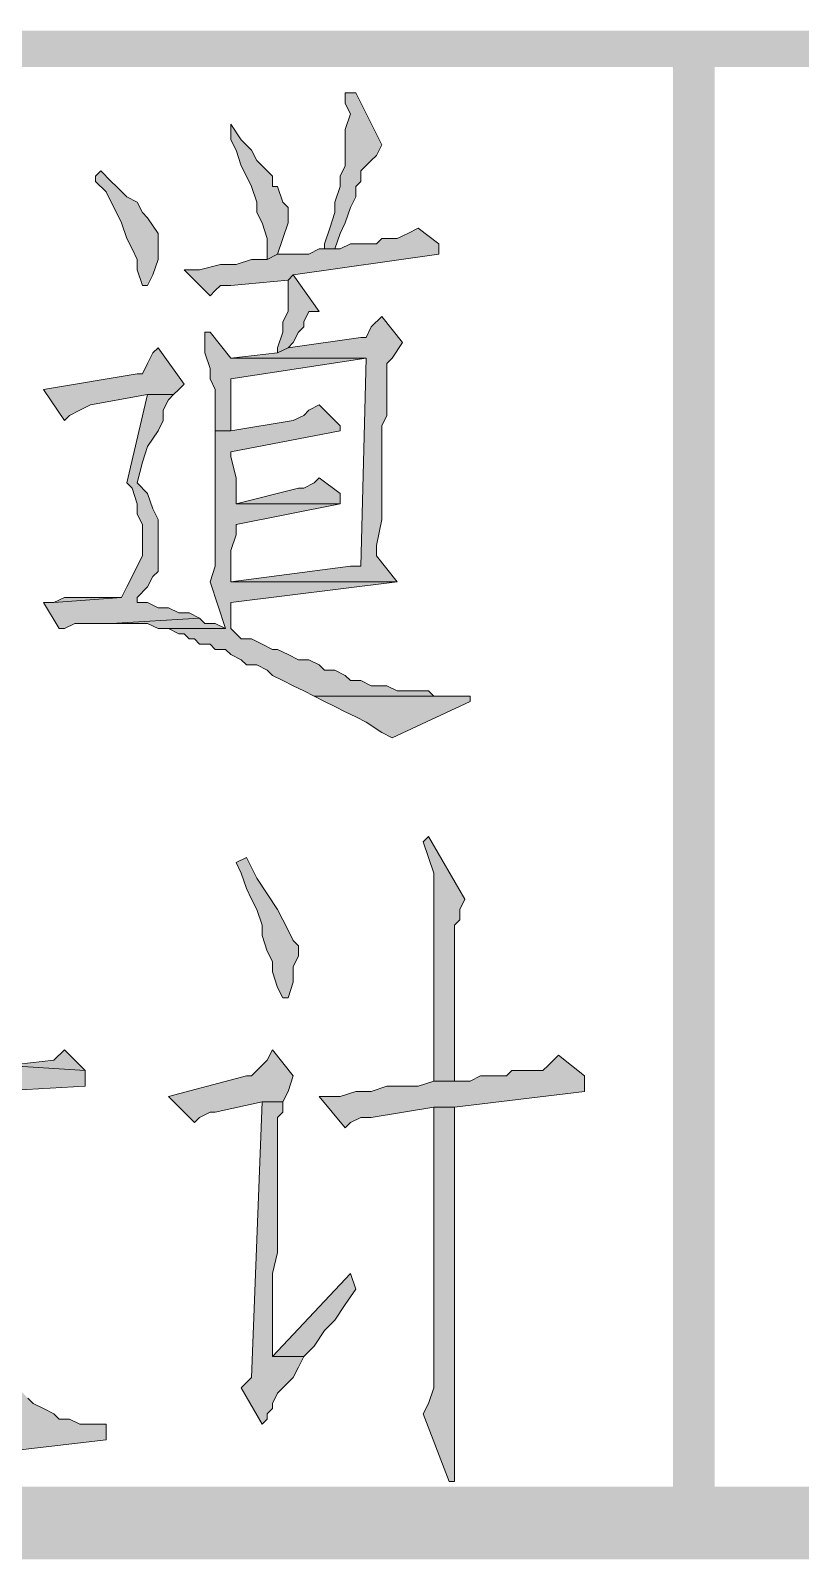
# Model space of a CAD drawing. Header units: millimetres. Extents: x 24 to 410, y 10 to 282.
# Drawn here: x 154.71 to 160.97, y 9.65 to 22.1 of the extents above; entities that cross this region are included whole.
import ezdxf

# ---------------------------------------------------------------- set-up
doc = ezdxf.new("R2010")
doc.units = ezdxf.units.MM

msp = doc.modelspace()

# ---------------------------------------------------------------- hatches: boundary and pattern name
h = msp.add_hatch(color=7)
h.dxf.hatch_style = 2
h.paths.add_polyline_path([(30.098965, 22.098), (30.098965, 21.801667), (410.082965, 22.098)])
h = msp.add_hatch(color=7)
h.dxf.hatch_style = 2
h.paths.add_polyline_path([(30.098965, 21.801667), (410.082965, 22.098), (410.082965, 21.801667)])
h = msp.add_hatch(color=7)
h.dxf.hatch_style = 2
h.paths.add_polyline_path([(160.274, 21.971), (159.935333, 21.971), (160.274, 9.948333)])
h = msp.add_hatch(color=7)
h.dxf.hatch_style = 2
h.paths.add_polyline_path([(159.935333, 21.971), (160.274, 9.948333), (159.935333, 9.948333)])
h = msp.add_hatch(color=7)
h.dxf.hatch_style = 2
h.paths.add_polyline_path([(157.353, 21.59), (157.268333, 21.59), (157.268333, 21.505333), (157.310667, 21.420667), (157.268333, 21.293667), (157.268333, 20.997333), (157.226, 20.912667), (157.226, 20.828), (157.183667, 20.701), (157.183667, 20.616333), (157.141333, 20.489333), (157.099, 20.362333), (157.099, 20.32), (157.183667, 20.32), (157.226, 20.447), (157.268333, 20.531667), (157.310667, 20.658667), (157.353, 20.743333), (157.353, 20.828), (157.395333, 20.870333), (157.395333, 20.955), (157.48, 21.039667), (157.522333, 21.082), (157.564667, 21.166667)])
h = msp.add_hatch(color=7)
h.dxf.hatch_style = 2
h.paths.add_polyline_path([(156.337, 21.336), (156.337, 21.209), (156.379333, 21.124333), (156.421667, 20.997333), (156.464, 20.912667), (156.506333, 20.828), (156.548667, 20.701), (156.548667, 20.616333), (156.591, 20.531667), (156.633333, 20.404667), (156.633333, 20.235333), (156.718, 20.277667), (156.760333, 20.404667), (156.802667, 20.531667), (156.802667, 20.658667), (156.760333, 20.701), (156.718, 20.828), (156.675667, 20.828), (156.675667, 20.912667), (156.633333, 20.955), (156.548667, 21.039667), (156.506333, 21.124333), (156.421667, 21.209)])
h = msp.add_hatch(color=7)
h.dxf.hatch_style = 2
h.paths.add_polyline_path([(155.278667, 20.955), (155.236333, 20.912667), (155.236333, 20.870333), (155.321, 20.785667), (155.363333, 20.701), (155.405667, 20.616333), (155.448, 20.531667), (155.490333, 20.404667), (155.532667, 20.32), (155.575, 20.235333), (155.575, 20.150667), (155.617333, 20.023667), (155.659667, 20.023667), (155.702, 20.108333), (155.744333, 20.235333), (155.744333, 20.447), (155.659667, 20.574), (155.617333, 20.616333), (155.575, 20.701), (155.490333, 20.743333), (155.405667, 20.828), (155.363333, 20.870333)])
h = msp.add_hatch(color=7)
h.dxf.hatch_style = 2
h.paths.add_polyline_path([(157.861, 20.489333), (157.776333, 20.447), (157.691667, 20.404667), (157.564667, 20.404667), (157.522333, 20.362333), (157.310667, 20.362333), (157.226, 20.32), (157.056667, 20.32), (156.972, 20.277667), (156.718, 20.277667), (156.633333, 20.235333), (156.506333, 20.235333), (156.379333, 20.193), (156.252333, 20.193), (156.083, 20.150667), (155.956, 20.150667), (156.167667, 19.939), (156.21, 19.981333), (156.252333, 20.023667), (156.337, 20.023667), (156.802667, 20.066), (156.845, 20.108333), (158.030333, 20.277667), (158.030333, 20.362333)])
h = msp.add_hatch(color=7)
h.dxf.hatch_style = 2
h.paths.add_polyline_path([(156.845, 20.108333), (156.802667, 20.066), (156.802667, 19.812), (156.760333, 19.727333), (156.760333, 19.642667), (156.718, 19.515667), (156.718, 19.473333), (156.802667, 19.515667), (156.845, 19.558), (156.887333, 19.642667), (156.929667, 19.685), (156.929667, 19.727333), (156.972, 19.812), (157.056667, 19.812)])
h = msp.add_hatch(color=7)
h.dxf.hatch_style = 2
h.paths.add_polyline_path([(157.564667, 19.769667), (157.48, 19.685), (157.437667, 19.600333), (157.395333, 19.600333), (156.802667, 19.515667), (156.718, 19.473333), (156.337, 19.431), (157.437667, 19.431), (157.395333, 17.737667), (157.310667, 17.737667), (156.337, 17.610667), (157.691667, 17.610667), (157.522333, 17.822333), (157.522333, 17.907), (157.564667, 18.118667), (157.564667, 18.880667), (157.607, 18.965333), (157.607, 19.219333), (157.607, 19.261667), (157.607, 19.388667), (157.649333, 19.431), (157.734, 19.558)])
h = msp.add_hatch(color=7)
h.dxf.hatch_style = 2
h.paths.add_polyline_path([(156.167667, 19.642667), (156.125333, 19.642667), (156.125333, 19.600333), (156.125333, 19.473333), (156.167667, 19.346333), (156.167667, 19.261667), (156.21, 19.177), (156.21, 18.838333), (156.337, 18.838333), (156.337, 19.261667), (157.437667, 19.431), (156.337, 19.431)])
h = msp.add_hatch(color=7)
h.dxf.hatch_style = 2
h.paths.add_polyline_path([(155.744333, 19.515667), (155.702, 19.473333), (155.659667, 19.388667), (155.617333, 19.304), (155.575, 19.304), (154.813, 19.177), (154.982333, 18.923), (155.024667, 18.965333), (155.109333, 19.007667), (155.194, 19.05), (155.659667, 19.134667), (155.871333, 19.134667), (155.913667, 19.177), (155.956, 19.219333)])
h = msp.add_hatch(color=7)
h.dxf.hatch_style = 2
h.paths.add_polyline_path([(155.871333, 19.134667), (155.659667, 19.134667), (155.490333, 18.415), (155.532667, 18.372667), (155.575, 18.245667), (155.575, 18.161), (155.617333, 18.076333), (155.617333, 17.822333), (155.575, 17.737667), (155.532667, 17.653), (155.490333, 17.568333), (155.448, 17.483667), (154.897667, 17.441333), (154.813, 17.441333), (154.94, 17.229667), (154.982333, 17.229667), (155.067, 17.272), (155.363333, 17.272), (156.083, 17.314333), (155.998333, 17.356667), (155.956, 17.356667), (155.913667, 17.356667), (155.829, 17.399), (155.744333, 17.399), (155.659667, 17.441333), (155.575, 17.441333), (155.575, 17.483667), (155.659667, 17.568333), (155.702, 17.653), (155.744333, 17.695333), (155.744333, 18.118667), (155.702, 18.203333), (155.659667, 18.330333), (155.575, 18.415), (155.617333, 18.584333), (155.659667, 18.711333), (155.744333, 18.838333), (155.786667, 18.923), (155.786667, 19.007667), (155.829, 19.092333)])
h = msp.add_hatch(color=7)
h.dxf.hatch_style = 2
h.paths.add_polyline_path([(157.056667, 19.05), (156.972, 19.007667), (156.929667, 18.965333), (156.845, 18.923), (156.337, 18.838333), (156.21, 18.838333), (156.21, 18.669), (156.21, 17.737667), (156.167667, 17.610667), (156.294667, 17.229667), (155.829, 17.229667), (155.913667, 17.187333), (155.956, 17.187333), (155.998333, 17.145), (156.040667, 17.145), (156.083, 17.102667), (156.167667, 17.102667), (156.21, 17.060333), (156.294667, 17.060333), (156.337, 17.018), (156.421667, 16.975667), (156.464, 16.933333), (156.548667, 16.933333), (156.633333, 16.891), (156.675667, 16.848667), (156.760333, 16.806333), (156.845, 16.764), (156.929667, 16.721667), (157.014333, 16.679333), (158.157333, 16.679333), (158.072667, 16.679333), (157.988, 16.679333), (157.945667, 16.721667), (157.691667, 16.721667), (157.607, 16.764), (157.48, 16.764), (157.395333, 16.806333), (157.310667, 16.806333), (157.268333, 16.848667), (157.183667, 16.891), (157.099, 16.891), (157.056667, 16.933333), (156.972, 16.975667), (156.887333, 16.975667), (156.802667, 17.018), (156.718, 17.060333), (156.675667, 17.060333), (156.591, 17.102667), (156.506333, 17.145), (156.421667, 17.145), (156.379333, 17.187333), (156.337, 17.229667), (156.337, 17.441333), (157.691667, 17.610667), (156.337, 17.610667), (156.337, 17.695333), (156.337, 17.864667), (156.379333, 17.991667), (156.379333, 18.076333), (157.226, 18.245667), (156.379333, 18.245667), (156.379333, 18.330333), (156.379333, 18.457333), (156.337, 18.626667), (156.337, 18.669), (157.226, 18.838333), (157.226, 18.880667)])
h = msp.add_hatch(color=7)
h.dxf.hatch_style = 2
h.paths.add_polyline_path([(157.056667, 18.457333), (157.014333, 18.415), (156.929667, 18.372667), (156.887333, 18.372667), (156.379333, 18.245667), (157.226, 18.245667), (157.226, 18.330333)])
h = msp.add_hatch(color=7)
h.dxf.hatch_style = 2
h.paths.add_polyline_path([(155.236333, 17.483667), (154.982333, 17.483667), (154.897667, 17.441333), (155.448, 17.483667)])
h = msp.add_hatch(color=7)
h.dxf.hatch_style = 2
h.paths.add_polyline_path([(156.083, 17.314333), (155.363333, 17.272), (155.659667, 17.272), (155.744333, 17.229667), (156.294667, 17.229667), (156.21, 17.272), (156.125333, 17.272)])
h = msp.add_hatch(color=7)
h.dxf.hatch_style = 2
h.paths.add_polyline_path([(158.284333, 16.679333), (157.014333, 16.679333), (157.099, 16.637), (157.183667, 16.594667), (157.268333, 16.552333), (157.353, 16.51), (157.437667, 16.467667), (157.564667, 16.383), (157.649333, 16.340667), (158.284333, 16.637)])
h = msp.add_hatch(color=7)
h.dxf.hatch_style = 2
h.paths.add_polyline_path([(157.945667, 15.536333), (157.903333, 15.494), (157.945667, 15.367), (157.988, 15.24), (157.988, 13.546667), (158.157333, 13.546667), (158.157333, 13.758333), (158.157333, 13.927667), (158.157333, 14.816667), (158.199667, 14.859), (158.199667, 14.943667), (158.242, 15.028333)])
h = msp.add_hatch(color=7)
h.dxf.hatch_style = 2
h.paths.add_polyline_path([(156.464, 15.367), (156.379333, 15.324667), (156.421667, 15.24), (156.464, 15.113), (156.506333, 15.028333), (156.548667, 14.943667), (156.591, 14.816667), (156.591, 14.732), (156.633333, 14.605), (156.675667, 14.520333), (156.675667, 14.435667), (156.718, 14.308667), (156.760333, 14.224), (156.802667, 14.224), (156.845, 14.351), (156.845, 14.478), (156.887333, 14.562667), (156.887333, 14.647333), (156.845, 14.689667), (156.802667, 14.774333), (156.760333, 14.859), (156.718, 14.943667), (156.633333, 15.070667), (156.548667, 15.197667)])
h = msp.add_hatch(color=7)
h.dxf.hatch_style = 2
h.paths.add_polyline_path([(154.389667, 14.816667), (154.220333, 14.816667), (154.220333, 13.800667), (154.220333, 13.673667), (154.262667, 13.589), (154.305, 13.504333), (154.347333, 13.462), (154.389667, 13.462), (155.151667, 13.504333), (155.151667, 13.631333), (154.516667, 13.673667), (154.432, 13.673667), (154.389667, 13.716), (154.347333, 13.800667), (154.347333, 14.774333)])
h = msp.add_hatch(color=7)
h.dxf.hatch_style = 2
h.paths.add_polyline_path([(154.982333, 13.800667), (154.897667, 13.716), (154.516667, 13.673667), (155.151667, 13.631333)])
h = msp.add_hatch(color=7)
h.dxf.hatch_style = 2
h.paths.add_polyline_path([(156.675667, 13.800667), (156.633333, 13.716), (156.548667, 13.631333), (156.506333, 13.589), (156.464, 13.589), (155.829, 13.419667), (156.040667, 13.208), (156.083, 13.250333), (156.167667, 13.292667), (156.21, 13.292667), (156.591, 13.377333), (156.760333, 13.377333), (156.802667, 13.462), (156.845, 13.589)])
h = msp.add_hatch(color=7)
h.dxf.hatch_style = 2
h.paths.add_polyline_path([(159.004, 13.758333), (158.961667, 13.716), (158.919333, 13.673667), (158.877, 13.631333), (158.623, 13.631333), (158.580667, 13.589), (158.369, 13.589), (158.284333, 13.546667), (157.988, 13.546667), (157.861, 13.504333), (157.607, 13.504333), (157.48, 13.462), (157.353, 13.462), (157.226, 13.419667), (157.056667, 13.419667), (157.268333, 13.165667), (157.310667, 13.208), (157.395333, 13.250333), (157.48, 13.250333), (157.988, 13.335), (158.157333, 13.335), (159.215667, 13.462), (159.215667, 13.589)])
h = msp.add_hatch(color=7)
h.dxf.hatch_style = 2
h.paths.add_polyline_path([(156.760333, 13.377333), (156.591, 13.377333), (156.506333, 11.133667), (156.421667, 11.049), (156.591, 10.752667), (156.633333, 10.795), (156.633333, 10.837333), (156.675667, 10.879667), (156.675667, 10.922), (156.718, 11.006667), (156.760333, 11.049), (156.845, 11.133667), (156.887333, 11.218333), (156.929667, 11.303), (156.675667, 11.303), (156.675667, 11.43), (156.675667, 11.980333), (156.718, 12.149667), (156.718, 12.784667), (156.718, 12.911667), (156.718, 13.250333), (156.760333, 13.292667)])
h = msp.add_hatch(color=7)
h.dxf.hatch_style = 2
h.paths.add_polyline_path([(158.157333, 13.335), (157.988, 13.335), (157.988, 13.208), (157.988, 11.049), (157.945667, 10.922), (157.903333, 10.837333), (158.115, 10.287), (158.157333, 10.287)])
h = msp.add_hatch(color=7)
h.dxf.hatch_style = 2
h.paths.add_polyline_path([(153.627667, 12.488333), (153.416, 12.446), (153.881667, 11.726333), (153.839333, 11.684), (153.797, 11.641667), (153.966333, 11.599333), (154.601333, 10.541), (155.321, 10.625667), (155.321, 10.752667), (155.278667, 10.752667), (155.109333, 10.752667), (155.024667, 10.795), (154.94, 10.795), (154.897667, 10.837333), (154.813, 10.879667), (154.728333, 10.922), (154.686, 10.964333), (154.643667, 11.006667), (154.559, 11.049), (154.516667, 11.133667), (154.432, 11.176), (154.389667, 11.260667), (154.347333, 11.345333), (154.262667, 11.387667), (154.220333, 11.472333), (154.135667, 11.557), (154.093333, 11.641667), (154.051, 11.726333), (154.093333, 11.811), (153.924, 11.895667), (153.839333, 12.022667), (153.797, 12.107333), (153.754667, 12.149667), (153.712333, 12.234333), (153.67, 12.276667), (153.67, 12.361333)])
h = msp.add_hatch(color=7)
h.dxf.hatch_style = 2
h.paths.add_polyline_path([(157.310667, 11.980333), (156.675667, 11.303), (156.929667, 11.303), (157.014333, 11.387667), (157.099, 11.514667), (157.183667, 11.599333), (157.268333, 11.726333), (157.353, 11.853333)])
h = msp.add_hatch(color=7)
h.dxf.hatch_style = 2
h.paths.add_polyline_path([(30.395333, 10.244667), (29.802667, 9.652), (409.786667, 10.244667)])
h = msp.add_hatch(color=7)
h.dxf.hatch_style = 2
h.paths.add_polyline_path([(29.802667, 9.652), (409.786667, 10.244667), (410.379333, 9.652)])

# ---------------------------------------------------------------- linework, layer by layer
at = {"color": 7, "lineweight": 0}
for points in [[(157.353, 21.59), (157.268333, 21.59), (157.268333, 21.505333), (157.310667, 21.420667), (157.268333, 21.293667), (157.268333, 20.997333), (157.226, 20.912667), (157.226, 20.828), (157.183667, 20.701), (157.183667, 20.616333), (157.141333, 20.489333), (157.099, 20.362333), (157.099, 20.32), (157.183667, 20.32), (157.226, 20.447), (157.268333, 20.531667), (157.310667, 20.658667), (157.353, 20.743333), (157.353, 20.828), (157.395333, 20.870333), (157.395333, 20.955), (157.48, 21.039667), (157.522333, 21.082), (157.564667, 21.166667)], [(156.337, 21.336), (156.337, 21.209), (156.379333, 21.124333), (156.421667, 20.997333), (156.464, 20.912667), (156.506333, 20.828), (156.548667, 20.701), (156.548667, 20.616333), (156.591, 20.531667), (156.633333, 20.404667), (156.633333, 20.235333), (156.718, 20.277667), (156.760333, 20.404667), (156.802667, 20.531667), (156.802667, 20.658667), (156.760333, 20.701), (156.718, 20.828), (156.675667, 20.828), (156.675667, 20.912667), (156.633333, 20.955), (156.548667, 21.039667), (156.506333, 21.124333), (156.421667, 21.209)], [(155.278667, 20.955), (155.236333, 20.912667), (155.236333, 20.870333), (155.321, 20.785667), (155.363333, 20.701), (155.405667, 20.616333), (155.448, 20.531667), (155.490333, 20.404667), (155.532667, 20.32), (155.575, 20.235333), (155.575, 20.150667), (155.617333, 20.023667), (155.659667, 20.023667), (155.702, 20.108333), (155.744333, 20.235333), (155.744333, 20.447), (155.659667, 20.574), (155.617333, 20.616333), (155.575, 20.701), (155.490333, 20.743333), (155.405667, 20.828), (155.363333, 20.870333)], [(157.861, 20.489333), (157.776333, 20.447), (157.691667, 20.404667), (157.564667, 20.404667), (157.522333, 20.362333), (157.310667, 20.362333), (157.226, 20.32), (157.056667, 20.32), (156.972, 20.277667), (156.718, 20.277667), (156.633333, 20.235333), (156.506333, 20.235333), (156.379333, 20.193), (156.252333, 20.193), (156.083, 20.150667), (155.956, 20.150667), (156.167667, 19.939), (156.21, 19.981333), (156.252333, 20.023667), (156.337, 20.023667), (156.802667, 20.066), (156.845, 20.108333), (158.030333, 20.277667), (158.030333, 20.362333)], [(156.845, 20.108333), (156.802667, 20.066), (156.802667, 19.812), (156.760333, 19.727333), (156.760333, 19.642667), (156.718, 19.515667), (156.718, 19.473333), (156.802667, 19.515667), (156.845, 19.558), (156.887333, 19.642667), (156.929667, 19.685), (156.929667, 19.727333), (156.972, 19.812), (157.056667, 19.812)], [(157.564667, 19.769667), (157.48, 19.685), (157.437667, 19.600333), (157.395333, 19.600333), (156.802667, 19.515667), (156.718, 19.473333), (156.337, 19.431), (157.437667, 19.431), (157.395333, 17.737667), (157.310667, 17.737667), (156.337, 17.610667), (157.691667, 17.610667), (157.522333, 17.822333), (157.522333, 17.907), (157.564667, 18.118667), (157.564667, 18.880667), (157.607, 18.965333), (157.607, 19.219333), (157.607, 19.261667), (157.607, 19.388667), (157.649333, 19.431), (157.734, 19.558)], [(156.167667, 19.642667), (156.125333, 19.642667), (156.125333, 19.600333), (156.125333, 19.473333), (156.167667, 19.346333), (156.167667, 19.261667), (156.21, 19.177), (156.21, 18.838333), (156.337, 18.838333), (156.337, 19.261667), (157.437667, 19.431), (156.337, 19.431)], [(155.744333, 19.515667), (155.702, 19.473333), (155.659667, 19.388667), (155.617333, 19.304), (155.575, 19.304), (154.813, 19.177), (154.982333, 18.923), (155.024667, 18.965333), (155.109333, 19.007667), (155.194, 19.05), (155.659667, 19.134667), (155.871333, 19.134667), (155.913667, 19.177), (155.956, 19.219333)], [(155.871333, 19.134667), (155.659667, 19.134667), (155.490333, 18.415), (155.532667, 18.372667), (155.575, 18.245667), (155.575, 18.161), (155.617333, 18.076333), (155.617333, 17.822333), (155.575, 17.737667), (155.532667, 17.653), (155.490333, 17.568333), (155.448, 17.483667), (154.897667, 17.441333), (154.813, 17.441333), (154.94, 17.229667), (154.982333, 17.229667), (155.067, 17.272), (155.363333, 17.272), (156.083, 17.314333), (155.998333, 17.356667), (155.956, 17.356667), (155.913667, 17.356667), (155.829, 17.399), (155.744333, 17.399), (155.659667, 17.441333), (155.575, 17.441333), (155.575, 17.483667), (155.659667, 17.568333), (155.702, 17.653), (155.744333, 17.695333), (155.744333, 18.118667), (155.702, 18.203333), (155.659667, 18.330333), (155.575, 18.415), (155.617333, 18.584333), (155.659667, 18.711333), (155.744333, 18.838333), (155.786667, 18.923), (155.786667, 19.007667), (155.829, 19.092333)], [(157.056667, 19.05), (156.972, 19.007667), (156.929667, 18.965333), (156.845, 18.923), (156.337, 18.838333), (156.21, 18.838333), (156.21, 18.669), (156.21, 17.737667), (156.167667, 17.610667), (156.294667, 17.229667), (155.829, 17.229667), (155.913667, 17.187333), (155.956, 17.187333), (155.998333, 17.145), (156.040667, 17.145), (156.083, 17.102667), (156.167667, 17.102667), (156.21, 17.060333), (156.294667, 17.060333), (156.337, 17.018), (156.421667, 16.975667), (156.464, 16.933333), (156.548667, 16.933333), (156.633333, 16.891), (156.675667, 16.848667), (156.760333, 16.806333), (156.845, 16.764), (156.929667, 16.721667), (157.014333, 16.679333), (158.157333, 16.679333), (158.072667, 16.679333), (157.988, 16.679333), (157.945667, 16.721667), (157.691667, 16.721667), (157.607, 16.764), (157.48, 16.764), (157.395333, 16.806333), (157.310667, 16.806333), (157.268333, 16.848667), (157.183667, 16.891), (157.099, 16.891), (157.056667, 16.933333), (156.972, 16.975667), (156.887333, 16.975667), (156.802667, 17.018), (156.718, 17.060333), (156.675667, 17.060333), (156.591, 17.102667), (156.506333, 17.145), (156.421667, 17.145), (156.379333, 17.187333), (156.337, 17.229667), (156.337, 17.441333), (157.691667, 17.610667), (156.337, 17.610667), (156.337, 17.695333), (156.337, 17.864667), (156.379333, 17.991667), (156.379333, 18.076333), (157.226, 18.245667), (156.379333, 18.245667), (156.379333, 18.330333), (156.379333, 18.457333), (156.337, 18.626667), (156.337, 18.669), (157.226, 18.838333), (157.226, 18.880667)], [(157.056667, 18.457333), (157.014333, 18.415), (156.929667, 18.372667), (156.887333, 18.372667), (156.379333, 18.245667), (157.226, 18.245667), (157.226, 18.330333)], [(155.236333, 17.483667), (154.982333, 17.483667), (154.897667, 17.441333), (155.448, 17.483667)], [(156.083, 17.314333), (155.363333, 17.272), (155.659667, 17.272), (155.744333, 17.229667), (156.294667, 17.229667), (156.21, 17.272), (156.125333, 17.272)], [(158.284333, 16.679333), (157.014333, 16.679333), (157.099, 16.637), (157.183667, 16.594667), (157.268333, 16.552333), (157.353, 16.51), (157.437667, 16.467667), (157.564667, 16.383), (157.649333, 16.340667), (158.284333, 16.637)], [(157.945667, 15.536333), (157.903333, 15.494), (157.945667, 15.367), (157.988, 15.24), (157.988, 13.546667), (158.157333, 13.546667), (158.157333, 13.758333), (158.157333, 13.927667), (158.157333, 14.816667), (158.199667, 14.859), (158.199667, 14.943667), (158.242, 15.028333)], [(156.464, 15.367), (156.379333, 15.324667), (156.421667, 15.24), (156.464, 15.113), (156.506333, 15.028333), (156.548667, 14.943667), (156.591, 14.816667), (156.591, 14.732), (156.633333, 14.605), (156.675667, 14.520333), (156.675667, 14.435667), (156.718, 14.308667), (156.760333, 14.224), (156.802667, 14.224), (156.845, 14.351), (156.845, 14.478), (156.887333, 14.562667), (156.887333, 14.647333), (156.845, 14.689667), (156.802667, 14.774333), (156.760333, 14.859), (156.718, 14.943667), (156.633333, 15.070667), (156.548667, 15.197667)], [(154.389667, 14.816667), (154.220333, 14.816667), (154.220333, 13.800667), (154.220333, 13.673667), (154.262667, 13.589), (154.305, 13.504333), (154.347333, 13.462), (154.389667, 13.462), (155.151667, 13.504333), (155.151667, 13.631333), (154.516667, 13.673667), (154.432, 13.673667), (154.389667, 13.716), (154.347333, 13.800667), (154.347333, 14.774333)], [(154.982333, 13.800667), (154.897667, 13.716), (154.516667, 13.673667), (155.151667, 13.631333)], [(156.675667, 13.800667), (156.633333, 13.716), (156.548667, 13.631333), (156.506333, 13.589), (156.464, 13.589), (155.829, 13.419667), (156.040667, 13.208), (156.083, 13.250333), (156.167667, 13.292667), (156.21, 13.292667), (156.591, 13.377333), (156.760333, 13.377333), (156.802667, 13.462), (156.845, 13.589)], [(159.004, 13.758333), (158.961667, 13.716), (158.919333, 13.673667), (158.877, 13.631333), (158.623, 13.631333), (158.580667, 13.589), (158.369, 13.589), (158.284333, 13.546667), (157.988, 13.546667), (157.861, 13.504333), (157.607, 13.504333), (157.48, 13.462), (157.353, 13.462), (157.226, 13.419667), (157.056667, 13.419667), (157.268333, 13.165667), (157.310667, 13.208), (157.395333, 13.250333), (157.48, 13.250333), (157.988, 13.335), (158.157333, 13.335), (159.215667, 13.462), (159.215667, 13.589)], [(156.760333, 13.377333), (156.591, 13.377333), (156.506333, 11.133667), (156.421667, 11.049), (156.591, 10.752667), (156.633333, 10.795), (156.633333, 10.837333), (156.675667, 10.879667), (156.675667, 10.922), (156.718, 11.006667), (156.760333, 11.049), (156.845, 11.133667), (156.887333, 11.218333), (156.929667, 11.303), (156.675667, 11.303), (156.675667, 11.43), (156.675667, 11.980333), (156.718, 12.149667), (156.718, 12.784667), (156.718, 12.911667), (156.718, 13.250333), (156.760333, 13.292667)], [(158.157333, 13.335), (157.988, 13.335), (157.988, 13.208), (157.988, 11.049), (157.945667, 10.922), (157.903333, 10.837333), (158.115, 10.287), (158.157333, 10.287)], [(157.310667, 11.980333), (156.675667, 11.303), (156.929667, 11.303), (157.014333, 11.387667), (157.099, 11.514667), (157.183667, 11.599333), (157.268333, 11.726333), (157.353, 11.853333)]]:
    msp.add_lwpolyline(points, close=True, dxfattribs=at)
msp.add_lwpolyline([(154.601333, 10.541), (155.321, 10.625667), (155.321, 10.752667), (155.278667, 10.752667), (155.109333, 10.752667), (155.024667, 10.795), (154.94, 10.795), (154.897667, 10.837333), (154.813, 10.879667), (154.728333, 10.922), (154.686, 10.964333)], dxfattribs=at)

doc.saveas('drawing.dxf')
